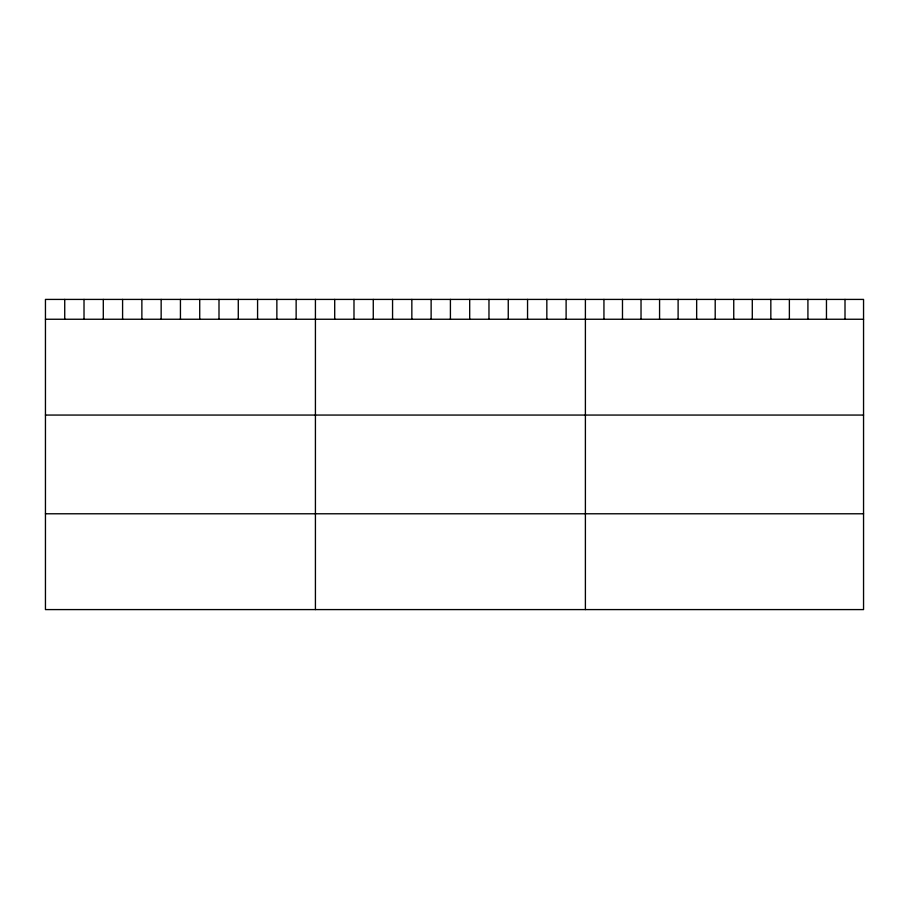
<?xml version="1.0" encoding="UTF-8"?>
<svg xmlns="http://www.w3.org/2000/svg" width="909" height="909" viewBox="0 0 909 909"><rect width="100%" height="100%" fill="white"/><g stroke="black" fill="none" stroke-linecap="round" stroke-linejoin="round"><path stroke-width="1.36" d="M863.55 319.252L863.55 609.587L45.45 609.587L45.45 299.413L863.55 299.413L863.55 319.252L45.45 319.252M45.45 415.061L863.55 415.061M45.45 513.778L863.55 513.778M845.006 299.413L845.006 319.252M826.463 299.413L826.463 319.252M807.919 299.413L807.919 319.252M789.376 299.413L789.376 319.252M770.832 299.413L770.832 319.252M752.288 299.413L752.288 319.252M733.745 299.413L733.745 319.252M715.201 299.413L715.201 319.252M696.658 299.413L696.658 319.252M678.114 299.413L678.114 319.252M659.57 299.413L659.57 319.252M641.027 299.413L641.027 319.252M622.483 299.413L622.483 319.252M603.94 299.413L603.94 319.252M585.396 299.413L585.396 609.587M566.114 299.413L566.114 319.252M546.832 299.413L546.832 319.252M527.55 299.413L527.55 319.252M508.256 299.413L508.256 319.252M488.974 299.413L488.974 319.252M469.692 299.413L469.692 319.252M450.409 299.413L450.409 319.252M431.127 299.413L431.127 319.252M411.845 299.413L411.845 319.252M392.563 299.413L392.563 319.252M373.269 299.413L373.269 319.252M353.987 299.413L353.987 319.252M334.705 299.413L334.705 319.252M315.423 299.413L315.423 609.587M296.141 299.413L296.141 319.252M276.859 299.413L276.859 319.252M257.577 299.413L257.577 319.252M238.283 299.413L238.283 319.252M219.001 299.413L219.001 319.252M199.719 299.413L199.719 319.252M180.437 299.413L180.437 319.252M161.154 299.413L161.154 319.252M141.872 299.413L141.872 319.252M122.59 299.413L122.59 319.252M103.296 299.413L103.296 319.252M84.014 299.413L84.014 319.252M64.732 299.413L64.732 319.252"/></g></svg>
